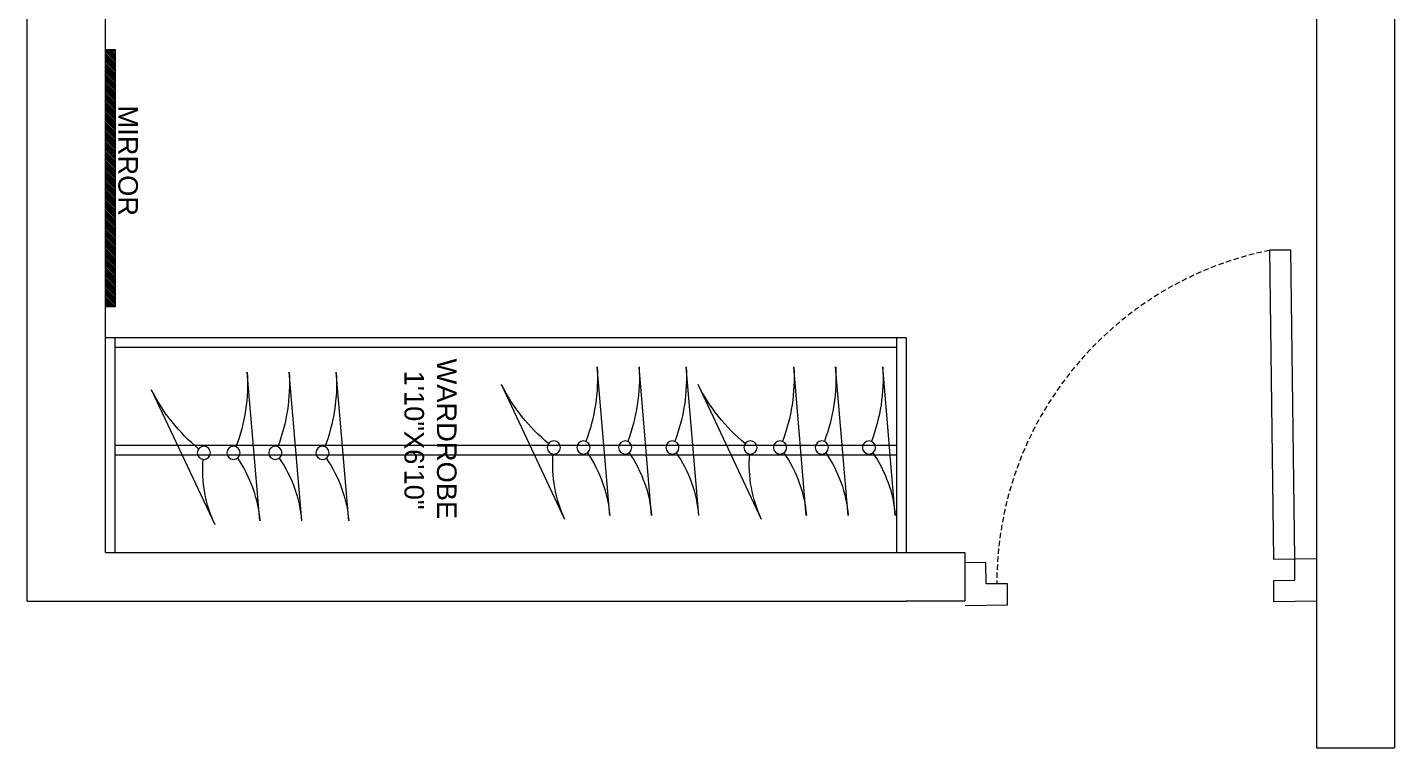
# Model space of a CAD drawing. Header units: inches. Extents: x 2744 to 7136, y -4349 to -2068.
# Drawn here: x 5024.7 to 5164.7, y -2886.1 to -2812.3 of the extents above; entities that cross this region are included whole.
import ezdxf

# ---------------------------------------------------------------- set-up
doc = ezdxf.new("R2010")
doc.units = ezdxf.units.IN
doc.header["$MEASUREMENT"] = 0
doc.linetypes.add('DASHED', pattern=[1.5, 0.5, -0.25, 0.5, -0.25])
doc.layers.add('FURNI', color=140, linetype='Continuous', lineweight=18)
doc.layers.add('furniture', color=252, linetype='Continuous', lineweight=13)
doc.layers.add('HATCH', color=251, linetype='Continuous', lineweight=0, transparency=0.75)
doc.styles.get("Standard").update_dxf_attribs({"font": 'arial.ttf'})

# ---------------------------------------------------------------- blocks, each defined once
blk = doc.blocks.new('ytdmn')
at = {"layer": 'FURNI', "color": 35}
blk.add_lwpolyline([(5048.31, -3231.59), (5048.31, -3260.59), (5050.31, -3260.59), (5050.31, -3231.59)], close=True, dxfattribs=at)
for points in [[(5019.31, -3264.59), (5023.31, -3264.59), (5023.31, -3262.59), (5021.31, -3262.59), (5021.31, -3260.59), (5019.31, -3260.59)], [(5052.31, -3264.59), (5048.31, -3264.59), (5048.31, -3262.59), (5050.31, -3262.59), (5050.31, -3260.59), (5052.31, -3260.59)]]:
    blk.add_lwpolyline(points, dxfattribs=at)
at = {"layer": 'FURNI', "color": 35, "linetype": 'DASHED'}
blk.add_arc((5054.24, -3262.97), 31.93, 100.7059, 179.3203, dxfattribs=at)
blk = doc.blocks.new('46u46 u')
at = {"layer": 'furniture', "color": 133, "lineweight": -2, "true_color": 0x84cdcc}
for p, q in [((1719223.22, 5855.25), (1719238.43, 5853.97)), ((1719223.22, 5850.43), (1719238.43, 5849.14)), ((1719223.22, 5846.14), (1719238.43, 5844.86)), ((1719222.81, 5841.56), (1719236.62, 5835.07))]:
    blk.add_line(p, q, dxfattribs=at)
for centre in [(1719230.18, 5852.56), (1719230.18, 5847.73), (1719230.18, 5843.45), (1719230.18, 5840.42)]:
    blk.add_circle(centre, 0.673, dxfattribs=at)
for centre, radius, start, end in [((1719222.13, 5842.1), 13.19, 55.3487, 85.2486), ((1719237.35, 5835.38), 18.62, 86.6903, 110.6016), ((1719222.13, 5837.28), 13.19, 55.3487, 85.2486), ((1719237.35, 5830.56), 18.62, 86.6903, 110.6016), ((1719222.13, 5833), 13.19, 55.3487, 85.2486), ((1719237.35, 5826.27), 18.62, 86.6903, 110.6016), ((1719228.44, 5853.49), 13.19, 244.7514, 274.6513), ((1719244.98, 5851.7), 18.62, 219.3984, 243.3097)]:
    blk.add_arc(centre, radius, start, end, dxfattribs=at)
blk = doc.blocks.new('56t')
at = {"layer": 'HATCH', "true_color": 0x7aafdf, "transparency": 33554687}
h = blk.add_hatch(dxfattribs=at)
h.set_pattern_fill('ANSI31', color=143, angle=-90)
h.set_pattern_definition([(315, (8671.10356, 1798.40999), (0.0883883476, 0.0883883476), [])])
h.paths.add_polyline_path([(5033.71, -2840.94), (5033.71, -2814.56), (5032.72, -2814.56), (5032.72, -2840.94)])
at = {"layer": 'FURNI', "color": 18, "true_color": 0x000000}
for p, q in [((5156.72, -2726.09), (5156.72, -2886.09)), ((5032.72, -2866.09), (5032.72, -2776.09)), ((5114.72, -2844.09), (5032.72, -2844.09)), ((5033.72, -2866.09), (5033.72, -2844.09)), ((5113.72, -2844.09), (5113.72, -2866.09)), ((5114.72, -2844.09), (5114.72, -2866.09)), ((5113.72, -2845.09), (5033.72, -2845.09)), ((5032.72, -2866.09), (5114.72, -2866.09)), ((5114.72, -2866.09), (5120.72, -2866.09)), ((5120.72, -2866.09), (5120.72, -2871.09)), ((5024.72, -2871.09), (5114.72, -2871.09)), ((5120.72, -2871.09), (5114.72, -2871.09)), ((5156.72, -2886.09), (5164.72, -2886.09))]:
    blk.add_line(p, q, dxfattribs=at)
at = {"layer": 'FURNI', "color": 252, "true_color": 0x939598}
for p, q in [((5033.72, -2855.09), (5113.72, -2855.09)), ((5033.72, -2856.09), (5113.72, -2856.09))]:
    blk.add_line(p, q, dxfattribs=at)
at = {"layer": 'FURNI', "color": 18, "true_color": 0x000000}
for points in [[(5164.72, -2718.09), (5164.72, -2886.09)], [(5024.72, -2871.09), (5024.72, -2776.09)]]:
    blk.add_lwpolyline(points, dxfattribs=at)
blk.add_lwpolyline([(5032.72, -2840.94), (5032.72, -2814.56), (5033.71, -2814.56), (5033.71, -2840.94)], close=True, dxfattribs=at)
at = {"lineweight": 9, "xscale": -1, "rotation": 270}
for p in [(-761.79, -1722085.52), (-741.66, -1722085.52), (-797.62, -1722086.07)]:
    blk.add_blockref('46u46 u', p, dxfattribs=at)
at = {"layer": 'FURNI', "color": 18, "true_color": 0x000000, "xscale": 1.090825475060827, "yscale": 1.090825475060827, "zscale": 1.090825475060827, "rotation": 0.709398757999732}
blk.add_blockref('ytdmn', (-398.13, 621.51), dxfattribs=at)
at = {"layer": 'FURNI', "color": 177, "true_color": 0x293189, "char_height": 2, "attachment_point": 1, "rotation": 270}
for s, insert in [('\\pi36.29191;MIRROR', (5036.04, -2784.01)), ('\\pi33.7005;WARDROBE\\P\\pi34.93447;1\'10"X6\'10"', (5068.67, -2812.53))]:
    blk.add_mtext_dynamic_manual_height_columns(s, width=83.6711, gutter_width=1, heights=[0], dxfattribs=dict(at, insert=insert))

msp = doc.modelspace()

# ---------------------------------------------------------------- block references
at = {"layer": 'FURNI', "color": 18, "true_color": 0x000000}
msp.add_blockref('56t', (0, 0), dxfattribs=at)

doc.saveas('drawing.dxf')
